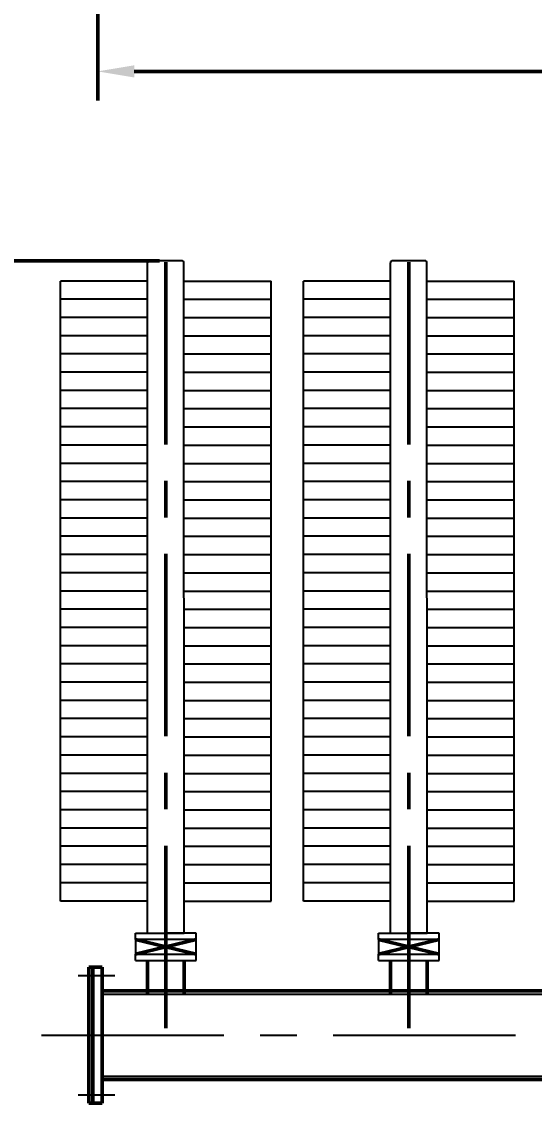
# Model space of a CAD drawing. Header units: millimetres. Extents: x 71406 to 93150, y 2492 to 17792.
# Drawn here: x 73272 to 74538, y 8143 to 10814 of the extents above; entities that cross this region are included whole.
import ezdxf

# ---------------------------------------------------------------- set-up
doc = ezdxf.new("R2010")
doc.units = ezdxf.units.MM
doc.header["$LTSCALE"] = 360
doc.linetypes.add('CENTER', pattern=[2, 1.25, -0.25, 0.25, -0.25])
doc.linetypes.add('DIVIDE', pattern=[1.25, 0.5, -0.25, 0, -0.25, 0, -0.25])
doc.layers.add('0粗实线层', color=7, linetype='Continuous', lineweight=50)
doc.layers.add('2中心线层', color=1, linetype='CENTER', lineweight=25)
doc.layers.add('5', color=3, linetype='Continuous')
doc.layers.add('6', color=4, linetype='DIVIDE')
doc.styles.add('TH_GBDIM', font='txt.shx', dxfattribs={"width": 0.67, "bigfont": 'hztxt.shx'})
doc.dimstyles.new('TH_GBDIM', dxfattribs={"dimscale": 36, "dimtxt": 3.5, "dimasz": 2.5, "dimexe": 2, "dimexo": 0, "dimgap": 1.5, "dimtad": 0, "dimtoh": 1, "dimdec": 1, "dimdsep": 46, "dimtxsty": 'TH_GBDIM', "dimcen": 2.5, "dimclrd": 3, "dimclre": 3, "dimclrt": 6, "dimadec": 0, "dimazin": 2, "dimtfac": 0.714286, "dimtdec": 1, "dimtmove": 0, "dimatfit": 3, "dimfxl": 2, "dimtzin": 0, "dimlwd": -1, "dimlwe": -1, "dimarcsym": 0})

# ---------------------------------------------------------------- blocks, each defined once
blk = doc.blocks.new('低压侧联管')
at = {"color": 1, "linetype": 'CENTER'}
for p, q in [((-3305, 1907.5), (-3305, -57.5)), ((-2705, 1907.5), (-2705, -57.5))]:
    blk.add_line(p, q, dxfattribs=at)
at = {"color": 0}
for p, q in [((-3380, 200), (-3230, 236)), ((-3230, 200), (-3380, 236)), ((-3380, 200), (-3230, 236)), ((-3230, 200), (-3380, 236)), ((-3380, 200), (-3230, 236)), ((-3230, 200), (-3380, 236)), ((-3380, 200), (-3230, 236)), ((-3230, 200), (-3380, 236)), ((-2780, 200), (-2630, 236)), ((-2630, 200), (-2780, 236)), ((-2780, 200), (-2630, 236)), ((-2630, 200), (-2780, 236)), ((-2780, 200), (-2630, 236)), ((-2630, 200), (-2780, 236)), ((-3350, 100), (-3350, 184)), ((-3350, 100), (-3350, 184)), ((-3350, 100), (-3350, 184)), ((-3350, 100), (-3350, 184)), ((-3260, 100), (-3260, 184)), ((-3260, 100), (-3260, 184)), ((-3260, 100), (-3260, 184)), ((-3260, 100), (-3260, 184)), ((-2750, 100), (-2750, 184)), ((-2750, 100), (-2750, 184)), ((-2750, 100), (-2750, 184)), ((-2660, 100), (-2660, 184)), ((-2660, 100), (-2660, 184)), ((-2660, 100), (-2660, 184))]:
    blk.add_line(p, q, dxfattribs=at)
at = {"layer": '0粗实线层', "color": 0}
for p, q in [((-3495, 167.5), (-3462, 167.5)), ((-3495, -167.5), (-3495, 167.5)), ((-3495, 167.5), (-3462, 167.5)), ((-3495, 167.5), (-3462, 167.5)), ((-3495, 167.5), (-3462, 167.5)), ((-3485, -167.5), (-3485, 167.5)), ((-3462, -167.5), (-3462, 167.5)), ((-3462, 109.5), (3452, 109.5)), ((-3462, -109.5), (3452, -109.5)), ((-3495, -167.5), (-3462, -167.5))]:
    blk.add_line(p, q, dxfattribs=at)
at = {"layer": '2中心线层'}
blk.add_line((-3612, 0), (3495.7, 0), dxfattribs=at)
at = {"layer": '5', "color": 0}
for p, q in [((-3350, 252), (-3350.5, 1906)), ((-3265.5, 1911), (-3345.5, 1911)), ((-3260, 252), (-3260.5, 1906)), ((-2750, 252), (-2750.5, 1906)), ((-2665.5, 1911), (-2745.5, 1911)), ((-2660, 252), (-2660.5, 1906)), ((-3565, 331), (-3565, 1861)), ((-3350, 1861), (-3565, 1861)), ((-3350, 1861), (-3565, 1861)), ((-3350, 1861), (-3565, 1861)), ((-3350, 1861), (-3565, 1861)), ((-3350, 1861), (-3565, 1861)), ((-3350, 1861), (-3565, 1861)), ((-3350, 1861), (-3565, 1861)), ((-3350, 1861), (-3565, 1861)), ((-3350, 1861), (-3565, 1861)), ((-3350, 1861), (-3565, 1861)), ((-3350, 1861), (-3565, 1861)), ((-3350, 1861), (-3565, 1861)), ((-3350, 1861), (-3565, 1861)), ((-3350, 1861), (-3565, 1861)), ((-3350, 1861), (-3565, 1861)), ((-3350, 1861), (-3565, 1861)), ((-3260, 1861), (-3045, 1861)), ((-3260, 1861), (-3045, 1861)), ((-3260, 1861), (-3045, 1861)), ((-3260, 1861), (-3045, 1861)), ((-3260, 1861), (-3045, 1861)), ((-3260, 1861), (-3045, 1861)), ((-3260, 1861), (-3045, 1861)), ((-3260, 1861), (-3045, 1861)), ((-3260, 1861), (-3045, 1861)), ((-3260, 1861), (-3045, 1861)), ((-3260, 1861), (-3045, 1861)), ((-3260, 1861), (-3045, 1861)), ((-3260, 1861), (-3045, 1861)), ((-3260, 1861), (-3045, 1861)), ((-3260, 1861), (-3045, 1861)), ((-3260, 1861), (-3045, 1861)), ((-3045, 331), (-3045, 1861)), ((-2965, 331), (-2965, 1861)), ((-2750, 1861), (-2965, 1861)), ((-2750, 1861), (-2965, 1861)), ((-2750, 1861), (-2965, 1861)), ((-2750, 1861), (-2965, 1861)), ((-2750, 1861), (-2965, 1861)), ((-2750, 1861), (-2965, 1861)), ((-2750, 1861), (-2965, 1861)), ((-2750, 1861), (-2965, 1861)), ((-2750, 1861), (-2965, 1861)), ((-2750, 1861), (-2965, 1861)), ((-2750, 1861), (-2965, 1861)), ((-2750, 1861), (-2965, 1861)), ((-2750, 1861), (-2965, 1861)), ((-2750, 1861), (-2965, 1861)), ((-2750, 1861), (-2965, 1861)), ((-2750, 1861), (-2965, 1861)), ((-2660, 1861), (-2445, 1861)), ((-2660, 1861), (-2445, 1861)), ((-2660, 1861), (-2445, 1861)), ((-2660, 1861), (-2445, 1861)), ((-2660, 1861), (-2445, 1861)), ((-2660, 1861), (-2445, 1861)), ((-2660, 1861), (-2445, 1861)), ((-2660, 1861), (-2445, 1861)), ((-2660, 1861), (-2445, 1861)), ((-2660, 1861), (-2445, 1861)), ((-2660, 1861), (-2445, 1861)), ((-2660, 1861), (-2445, 1861)), ((-2660, 1861), (-2445, 1861)), ((-2660, 1861), (-2445, 1861)), ((-2660, 1861), (-2445, 1861)), ((-2660, 1861), (-2445, 1861)), ((-2445, 331), (-2445, 1861)), ((-3350, 331), (-3565, 331)), ((-3260, 331), (-3045, 331)), ((-2750, 331), (-2965, 331)), ((-2660, 331), (-2445, 331)), ((-3380, 236), (-3380, 252)), ((-3380, 252), (-3305, 252)), ((-3380, 236), (-3380, 252)), ((-3380, 252), (-3305, 252)), ((-3380, 236), (-3380, 252)), ((-3380, 252), (-3305, 252)), ((-3380, 236), (-3380, 252)), ((-3380, 252), (-3305, 252)), ((-3305, 252), (-3260, 252)), ((-3230, 252), (-3305, 252)), ((-3305, 252), (-3260, 252)), ((-3230, 252), (-3305, 252)), ((-3305, 252), (-3260, 252)), ((-3230, 252), (-3305, 252)), ((-3305, 252), (-3260, 252)), ((-3230, 252), (-3305, 252)), ((-3230, 236), (-3230, 252)), ((-3230, 236), (-3230, 252)), ((-3230, 236), (-3230, 252)), ((-3230, 236), (-3230, 252)), ((-2780, 236), (-2780, 252)), ((-2780, 252), (-2705, 252)), ((-2780, 236), (-2780, 252)), ((-2780, 252), (-2705, 252)), ((-2780, 236), (-2780, 252)), ((-2780, 252), (-2705, 252)), ((-2705, 252), (-2660, 252)), ((-2630, 252), (-2705, 252)), ((-2705, 252), (-2660, 252)), ((-2630, 252), (-2705, 252)), ((-2705, 252), (-2660, 252)), ((-2630, 252), (-2705, 252)), ((-2630, 236), (-2630, 252)), ((-2630, 236), (-2630, 252)), ((-2630, 236), (-2630, 252)), ((-3230, 236), (-3380, 236)), ((-3380, 236), (-3380, 200)), ((-3230, 236), (-3380, 236)), ((-3380, 236), (-3380, 200)), ((-3230, 236), (-3380, 236)), ((-3380, 236), (-3380, 200)), ((-3230, 236), (-3380, 236)), ((-3380, 236), (-3380, 200)), ((-3230, 200), (-3230, 236)), ((-3230, 200), (-3230, 236)), ((-3230, 200), (-3230, 236)), ((-3230, 200), (-3230, 236)), ((-2630, 236), (-2780, 236)), ((-2780, 236), (-2780, 200)), ((-2630, 236), (-2780, 236)), ((-2780, 236), (-2780, 200)), ((-2630, 236), (-2780, 236)), ((-2780, 236), (-2780, 200)), ((-2630, 200), (-2630, 236)), ((-2630, 200), (-2630, 236)), ((-2630, 200), (-2630, 236)), ((-3380, 200), (-3230, 200)), ((-3380, 184), (-3380, 200)), ((-3380, 200), (-3230, 200)), ((-3380, 184), (-3380, 200)), ((-3380, 200), (-3230, 200)), ((-3380, 184), (-3380, 200)), ((-3380, 200), (-3230, 200)), ((-3380, 184), (-3380, 200)), ((-3230, 184), (-3230, 200)), ((-3230, 184), (-3230, 200)), ((-3230, 184), (-3230, 200)), ((-3230, 184), (-3230, 200)), ((-2780, 200), (-2630, 200)), ((-2780, 184), (-2780, 200)), ((-2780, 200), (-2630, 200)), ((-2780, 184), (-2780, 200)), ((-2780, 200), (-2630, 200)), ((-2780, 184), (-2780, 200)), ((-2630, 184), (-2630, 200)), ((-2630, 184), (-2630, 200)), ((-2630, 184), (-2630, 200)), ((-3380, 184), (-3230, 184)), ((-3380, 184), (-3230, 184)), ((-3380, 184), (-3230, 184)), ((-3380, 184), (-3230, 184)), ((-2780, 184), (-2630, 184)), ((-2780, 184), (-2630, 184)), ((-2780, 184), (-2630, 184))]:
    blk.add_line(p, q, dxfattribs=at)
at = {"layer": '5', "color": 2}
for p, q in [((-3350, 1816), (-3565, 1816)), ((-3350, 1816), (-3565, 1816)), ((-3350, 1816), (-3565, 1816)), ((-3350, 1816), (-3565, 1816)), ((-3350, 1816), (-3565, 1816)), ((-3350, 1816), (-3565, 1816)), ((-3350, 1816), (-3565, 1816)), ((-3350, 1816), (-3565, 1816)), ((-3350, 1816), (-3565, 1816)), ((-3350, 1816), (-3565, 1816)), ((-3260, 1816), (-3045, 1816)), ((-3260, 1816), (-3045, 1816)), ((-3260, 1816), (-3045, 1816)), ((-3260, 1816), (-3045, 1816)), ((-3260, 1816), (-3045, 1816)), ((-3260, 1816), (-3045, 1816)), ((-3260, 1816), (-3045, 1816)), ((-3260, 1816), (-3045, 1816)), ((-3260, 1816), (-3045, 1816)), ((-3260, 1816), (-3045, 1816)), ((-2750, 1816), (-2965, 1816)), ((-2750, 1816), (-2965, 1816)), ((-2750, 1816), (-2965, 1816)), ((-2750, 1816), (-2965, 1816)), ((-2750, 1816), (-2965, 1816)), ((-2750, 1816), (-2965, 1816)), ((-2750, 1816), (-2965, 1816)), ((-2750, 1816), (-2965, 1816)), ((-2750, 1816), (-2965, 1816)), ((-2750, 1816), (-2965, 1816)), ((-2660, 1816), (-2445, 1816)), ((-2660, 1816), (-2445, 1816)), ((-2660, 1816), (-2445, 1816)), ((-2660, 1816), (-2445, 1816)), ((-2660, 1816), (-2445, 1816)), ((-2660, 1816), (-2445, 1816)), ((-2660, 1816), (-2445, 1816)), ((-2660, 1816), (-2445, 1816)), ((-2660, 1816), (-2445, 1816)), ((-2660, 1816), (-2445, 1816)), ((-3350, 1771), (-3565, 1771)), ((-3350, 1771), (-3565, 1771)), ((-3350, 1771), (-3565, 1771)), ((-3350, 1771), (-3565, 1771)), ((-3350, 1771), (-3565, 1771)), ((-3350, 1771), (-3565, 1771)), ((-3350, 1771), (-3565, 1771)), ((-3350, 1771), (-3565, 1771)), ((-3350, 1771), (-3565, 1771)), ((-3350, 1771), (-3565, 1771)), ((-3260, 1771), (-3045, 1771)), ((-3260, 1771), (-3045, 1771)), ((-3260, 1771), (-3045, 1771)), ((-3260, 1771), (-3045, 1771)), ((-3260, 1771), (-3045, 1771)), ((-3260, 1771), (-3045, 1771)), ((-3260, 1771), (-3045, 1771)), ((-3260, 1771), (-3045, 1771)), ((-3260, 1771), (-3045, 1771)), ((-3260, 1771), (-3045, 1771)), ((-2750, 1771), (-2965, 1771)), ((-2750, 1771), (-2965, 1771)), ((-2750, 1771), (-2965, 1771)), ((-2750, 1771), (-2965, 1771)), ((-2750, 1771), (-2965, 1771)), ((-2750, 1771), (-2965, 1771)), ((-2750, 1771), (-2965, 1771)), ((-2750, 1771), (-2965, 1771)), ((-2750, 1771), (-2965, 1771)), ((-2750, 1771), (-2965, 1771)), ((-2660, 1771), (-2445, 1771)), ((-2660, 1771), (-2445, 1771)), ((-2660, 1771), (-2445, 1771)), ((-2660, 1771), (-2445, 1771)), ((-2660, 1771), (-2445, 1771)), ((-2660, 1771), (-2445, 1771)), ((-2660, 1771), (-2445, 1771)), ((-2660, 1771), (-2445, 1771)), ((-2660, 1771), (-2445, 1771)), ((-2660, 1771), (-2445, 1771)), ((-3350, 1726), (-3565, 1726)), ((-3350, 1726), (-3565, 1726)), ((-3350, 1726), (-3565, 1726)), ((-3350, 1726), (-3565, 1726)), ((-3350, 1726), (-3565, 1726)), ((-3350, 1726), (-3565, 1726)), ((-3350, 1726), (-3565, 1726)), ((-3350, 1726), (-3565, 1726)), ((-3350, 1726), (-3565, 1726)), ((-3350, 1726), (-3565, 1726)), ((-3260, 1726), (-3045, 1726)), ((-3260, 1726), (-3045, 1726)), ((-3260, 1726), (-3045, 1726)), ((-3260, 1726), (-3045, 1726)), ((-3260, 1726), (-3045, 1726)), ((-3260, 1726), (-3045, 1726)), ((-3260, 1726), (-3045, 1726)), ((-3260, 1726), (-3045, 1726)), ((-3260, 1726), (-3045, 1726)), ((-3260, 1726), (-3045, 1726)), ((-2750, 1726), (-2965, 1726)), ((-2750, 1726), (-2965, 1726)), ((-2750, 1726), (-2965, 1726)), ((-2750, 1726), (-2965, 1726)), ((-2750, 1726), (-2965, 1726)), ((-2750, 1726), (-2965, 1726)), ((-2750, 1726), (-2965, 1726)), ((-2750, 1726), (-2965, 1726)), ((-2750, 1726), (-2965, 1726)), ((-2750, 1726), (-2965, 1726)), ((-2660, 1726), (-2445, 1726)), ((-2660, 1726), (-2445, 1726)), ((-2660, 1726), (-2445, 1726)), ((-2660, 1726), (-2445, 1726)), ((-2660, 1726), (-2445, 1726)), ((-2660, 1726), (-2445, 1726)), ((-2660, 1726), (-2445, 1726)), ((-2660, 1726), (-2445, 1726)), ((-2660, 1726), (-2445, 1726)), ((-2660, 1726), (-2445, 1726)), ((-3350, 1681), (-3565, 1681)), ((-3350, 1681), (-3565, 1681)), ((-3350, 1681), (-3565, 1681)), ((-3350, 1681), (-3565, 1681)), ((-3350, 1681), (-3565, 1681)), ((-3350, 1681), (-3565, 1681)), ((-3350, 1681), (-3565, 1681)), ((-3350, 1681), (-3565, 1681)), ((-3350, 1681), (-3565, 1681)), ((-3350, 1681), (-3565, 1681)), ((-3260, 1681), (-3045, 1681)), ((-3260, 1681), (-3045, 1681)), ((-3260, 1681), (-3045, 1681)), ((-3260, 1681), (-3045, 1681)), ((-3260, 1681), (-3045, 1681)), ((-3260, 1681), (-3045, 1681)), ((-3260, 1681), (-3045, 1681)), ((-3260, 1681), (-3045, 1681)), ((-3260, 1681), (-3045, 1681)), ((-3260, 1681), (-3045, 1681)), ((-2750, 1681), (-2965, 1681)), ((-2750, 1681), (-2965, 1681)), ((-2750, 1681), (-2965, 1681)), ((-2750, 1681), (-2965, 1681)), ((-2750, 1681), (-2965, 1681)), ((-2750, 1681), (-2965, 1681)), ((-2750, 1681), (-2965, 1681)), ((-2750, 1681), (-2965, 1681)), ((-2750, 1681), (-2965, 1681)), ((-2750, 1681), (-2965, 1681)), ((-2660, 1681), (-2445, 1681)), ((-2660, 1681), (-2445, 1681)), ((-2660, 1681), (-2445, 1681)), ((-2660, 1681), (-2445, 1681)), ((-2660, 1681), (-2445, 1681)), ((-2660, 1681), (-2445, 1681)), ((-2660, 1681), (-2445, 1681)), ((-2660, 1681), (-2445, 1681)), ((-2660, 1681), (-2445, 1681)), ((-2660, 1681), (-2445, 1681)), ((-3350, 1636), (-3565, 1636)), ((-3350, 1636), (-3565, 1636)), ((-3350, 1636), (-3565, 1636)), ((-3350, 1636), (-3565, 1636)), ((-3350, 1636), (-3565, 1636)), ((-3350, 1636), (-3565, 1636)), ((-3350, 1636), (-3565, 1636)), ((-3350, 1636), (-3565, 1636)), ((-3350, 1636), (-3565, 1636)), ((-3350, 1636), (-3565, 1636)), ((-3350, 1636), (-3565, 1636)), ((-3350, 1636), (-3565, 1636)), ((-3350, 1636), (-3565, 1636)), ((-3350, 1636), (-3565, 1636)), ((-3260, 1636), (-3045, 1636)), ((-3260, 1636), (-3045, 1636)), ((-3260, 1636), (-3045, 1636)), ((-3260, 1636), (-3045, 1636)), ((-3260, 1636), (-3045, 1636)), ((-3260, 1636), (-3045, 1636)), ((-3260, 1636), (-3045, 1636)), ((-3260, 1636), (-3045, 1636)), ((-2750, 1636), (-2965, 1636)), ((-2750, 1636), (-2965, 1636)), ((-2750, 1636), (-2965, 1636)), ((-2750, 1636), (-2965, 1636)), ((-2750, 1636), (-2965, 1636)), ((-2750, 1636), (-2965, 1636)), ((-2750, 1636), (-2965, 1636)), ((-2750, 1636), (-2965, 1636)), ((-2750, 1636), (-2965, 1636)), ((-2750, 1636), (-2965, 1636)), ((-2750, 1636), (-2965, 1636)), ((-2750, 1636), (-2965, 1636)), ((-2750, 1636), (-2965, 1636)), ((-2750, 1636), (-2965, 1636)), ((-2660, 1636), (-2445, 1636)), ((-2660, 1636), (-2445, 1636)), ((-2660, 1636), (-2445, 1636)), ((-2660, 1636), (-2445, 1636)), ((-2660, 1636), (-2445, 1636)), ((-2660, 1636), (-2445, 1636)), ((-2660, 1636), (-2445, 1636)), ((-2660, 1636), (-2445, 1636)), ((-3350, 1591), (-3565, 1591)), ((-3350, 1591), (-3565, 1591)), ((-3350, 1591), (-3565, 1591)), ((-3350, 1591), (-3565, 1591)), ((-3350, 1591), (-3565, 1591)), ((-3350, 1591), (-3565, 1591)), ((-3350, 1591), (-3565, 1591)), ((-3350, 1591), (-3565, 1591)), ((-3350, 1591), (-3565, 1591)), ((-3350, 1591), (-3565, 1591)), ((-3260, 1591), (-3045, 1591)), ((-3260, 1591), (-3045, 1591)), ((-3260, 1591), (-3045, 1591)), ((-3260, 1591), (-3045, 1591)), ((-3260, 1591), (-3045, 1591)), ((-2750, 1591), (-2965, 1591)), ((-2750, 1591), (-2965, 1591)), ((-2750, 1591), (-2965, 1591)), ((-2750, 1591), (-2965, 1591)), ((-2750, 1591), (-2965, 1591)), ((-2750, 1591), (-2965, 1591)), ((-2750, 1591), (-2965, 1591)), ((-2750, 1591), (-2965, 1591)), ((-2750, 1591), (-2965, 1591)), ((-2750, 1591), (-2965, 1591)), ((-2660, 1591), (-2445, 1591)), ((-2660, 1591), (-2445, 1591)), ((-2660, 1591), (-2445, 1591)), ((-2660, 1591), (-2445, 1591)), ((-2660, 1591), (-2445, 1591)), ((-3350, 1546), (-3565, 1546)), ((-3350, 1546), (-3565, 1546)), ((-3350, 1546), (-3565, 1546)), ((-3350, 1546), (-3565, 1546)), ((-3350, 1546), (-3565, 1546)), ((-3350, 1546), (-3565, 1546)), ((-3350, 1546), (-3565, 1546)), ((-3350, 1546), (-3565, 1546)), ((-3350, 1546), (-3565, 1546)), ((-3350, 1546), (-3565, 1546)), ((-3350, 1546), (-3565, 1546)), ((-3350, 1546), (-3565, 1546)), ((-3350, 1546), (-3565, 1546)), ((-3350, 1546), (-3565, 1546)), ((-3260, 1546), (-3045, 1546)), ((-3260, 1546), (-3045, 1546)), ((-3260, 1546), (-3045, 1546)), ((-3260, 1546), (-3045, 1546)), ((-3260, 1546), (-3045, 1546)), ((-3260, 1546), (-3045, 1546)), ((-3260, 1546), (-3045, 1546)), ((-3260, 1546), (-3045, 1546)), ((-2750, 1546), (-2965, 1546)), ((-2750, 1546), (-2965, 1546)), ((-2750, 1546), (-2965, 1546)), ((-2750, 1546), (-2965, 1546)), ((-2750, 1546), (-2965, 1546)), ((-2750, 1546), (-2965, 1546)), ((-2750, 1546), (-2965, 1546)), ((-2750, 1546), (-2965, 1546)), ((-2750, 1546), (-2965, 1546)), ((-2750, 1546), (-2965, 1546)), ((-2750, 1546), (-2965, 1546)), ((-2750, 1546), (-2965, 1546)), ((-2750, 1546), (-2965, 1546)), ((-2750, 1546), (-2965, 1546)), ((-2660, 1546), (-2445, 1546)), ((-2660, 1546), (-2445, 1546)), ((-2660, 1546), (-2445, 1546)), ((-2660, 1546), (-2445, 1546)), ((-2660, 1546), (-2445, 1546)), ((-2660, 1546), (-2445, 1546)), ((-2660, 1546), (-2445, 1546)), ((-2660, 1546), (-2445, 1546)), ((-3350, 1501), (-3565, 1501)), ((-3350, 1501), (-3565, 1501)), ((-3350, 1501), (-3565, 1501)), ((-3350, 1501), (-3565, 1501)), ((-3350, 1501), (-3565, 1501)), ((-3350, 1501), (-3565, 1501)), ((-3350, 1501), (-3565, 1501)), ((-3350, 1501), (-3565, 1501)), ((-3350, 1501), (-3565, 1501)), ((-3350, 1501), (-3565, 1501)), ((-3260, 1501), (-3045, 1501)), ((-3260, 1501), (-3045, 1501)), ((-3260, 1501), (-3045, 1501)), ((-3260, 1501), (-3045, 1501)), ((-3260, 1501), (-3045, 1501)), ((-2750, 1501), (-2965, 1501)), ((-2750, 1501), (-2965, 1501)), ((-2750, 1501), (-2965, 1501)), ((-2750, 1501), (-2965, 1501)), ((-2750, 1501), (-2965, 1501)), ((-2750, 1501), (-2965, 1501)), ((-2750, 1501), (-2965, 1501)), ((-2750, 1501), (-2965, 1501)), ((-2750, 1501), (-2965, 1501)), ((-2750, 1501), (-2965, 1501)), ((-2660, 1501), (-2445, 1501)), ((-2660, 1501), (-2445, 1501)), ((-2660, 1501), (-2445, 1501)), ((-2660, 1501), (-2445, 1501)), ((-2660, 1501), (-2445, 1501)), ((-3350, 1456), (-3565, 1456)), ((-3350, 1456), (-3565, 1456)), ((-3350, 1456), (-3565, 1456)), ((-3350, 1456), (-3565, 1456)), ((-3350, 1456), (-3565, 1456)), ((-3350, 1456), (-3565, 1456)), ((-3350, 1456), (-3565, 1456)), ((-3260, 1456), (-3045, 1456)), ((-3260, 1456), (-3045, 1456)), ((-3260, 1456), (-3045, 1456)), ((-3260, 1456), (-3045, 1456)), ((-3260, 1456), (-3045, 1456)), ((-3260, 1456), (-3045, 1456)), ((-3260, 1456), (-3045, 1456)), ((-2750, 1456), (-2965, 1456)), ((-2750, 1456), (-2965, 1456)), ((-2750, 1456), (-2965, 1456)), ((-2750, 1456), (-2965, 1456)), ((-2750, 1456), (-2965, 1456)), ((-2750, 1456), (-2965, 1456)), ((-2750, 1456), (-2965, 1456)), ((-2660, 1456), (-2445, 1456)), ((-2660, 1456), (-2445, 1456)), ((-2660, 1456), (-2445, 1456)), ((-2660, 1456), (-2445, 1456)), ((-2660, 1456), (-2445, 1456)), ((-2660, 1456), (-2445, 1456)), ((-2660, 1456), (-2445, 1456)), ((-3350, 1411), (-3565, 1411)), ((-3350, 1411), (-3565, 1411)), ((-3350, 1411), (-3565, 1411)), ((-3350, 1411), (-3565, 1411)), ((-3350, 1411), (-3565, 1411)), ((-3260, 1411), (-3045, 1411)), ((-3260, 1411), (-3045, 1411)), ((-3260, 1411), (-3045, 1411)), ((-3260, 1411), (-3045, 1411)), ((-2750, 1411), (-2965, 1411)), ((-2750, 1411), (-2965, 1411)), ((-2750, 1411), (-2965, 1411)), ((-2750, 1411), (-2965, 1411)), ((-2750, 1411), (-2965, 1411)), ((-2660, 1411), (-2445, 1411)), ((-2660, 1411), (-2445, 1411)), ((-2660, 1411), (-2445, 1411)), ((-2660, 1411), (-2445, 1411)), ((-3350, 1366), (-3565, 1366)), ((-3350, 1366), (-3565, 1366)), ((-3350, 1366), (-3565, 1366)), ((-3350, 1366), (-3565, 1366)), ((-3350, 1366), (-3565, 1366)), ((-3350, 1366), (-3565, 1366)), ((-3350, 1366), (-3565, 1366)), ((-3260, 1366), (-3045, 1366)), ((-3260, 1366), (-3045, 1366)), ((-3260, 1366), (-3045, 1366)), ((-3260, 1366), (-3045, 1366)), ((-3260, 1366), (-3045, 1366)), ((-3260, 1366), (-3045, 1366)), ((-3260, 1366), (-3045, 1366)), ((-2750, 1366), (-2965, 1366)), ((-2750, 1366), (-2965, 1366)), ((-2750, 1366), (-2965, 1366)), ((-2750, 1366), (-2965, 1366)), ((-2750, 1366), (-2965, 1366)), ((-2750, 1366), (-2965, 1366)), ((-2750, 1366), (-2965, 1366)), ((-2660, 1366), (-2445, 1366)), ((-2660, 1366), (-2445, 1366)), ((-2660, 1366), (-2445, 1366)), ((-2660, 1366), (-2445, 1366)), ((-2660, 1366), (-2445, 1366)), ((-2660, 1366), (-2445, 1366)), ((-2660, 1366), (-2445, 1366)), ((-3350, 1321), (-3565, 1321)), ((-3350, 1321), (-3565, 1321)), ((-3350, 1321), (-3565, 1321)), ((-3350, 1321), (-3565, 1321)), ((-3350, 1321), (-3565, 1321)), ((-3260, 1321), (-3045, 1321)), ((-3260, 1321), (-3045, 1321)), ((-3260, 1321), (-3045, 1321)), ((-3260, 1321), (-3045, 1321)), ((-2750, 1321), (-2965, 1321)), ((-2750, 1321), (-2965, 1321)), ((-2750, 1321), (-2965, 1321)), ((-2750, 1321), (-2965, 1321)), ((-2750, 1321), (-2965, 1321)), ((-2660, 1321), (-2445, 1321)), ((-2660, 1321), (-2445, 1321)), ((-2660, 1321), (-2445, 1321)), ((-2660, 1321), (-2445, 1321)), ((-3350, 1276), (-3565, 1276)), ((-3350, 1276), (-3565, 1276)), ((-3350, 1276), (-3565, 1276)), ((-3350, 1276), (-3565, 1276)), ((-3350, 1276), (-3565, 1276)), ((-3350, 1276), (-3565, 1276)), ((-3350, 1276), (-3565, 1276)), ((-3260, 1276), (-3045, 1276)), ((-3260, 1276), (-3045, 1276)), ((-3260, 1276), (-3045, 1276)), ((-3260, 1276), (-3045, 1276)), ((-3260, 1276), (-3045, 1276)), ((-3260, 1276), (-3045, 1276)), ((-3260, 1276), (-3045, 1276)), ((-2750, 1276), (-2965, 1276)), ((-2750, 1276), (-2965, 1276)), ((-2750, 1276), (-2965, 1276)), ((-2750, 1276), (-2965, 1276)), ((-2750, 1276), (-2965, 1276)), ((-2750, 1276), (-2965, 1276)), ((-2750, 1276), (-2965, 1276)), ((-2660, 1276), (-2445, 1276)), ((-2660, 1276), (-2445, 1276)), ((-2660, 1276), (-2445, 1276)), ((-2660, 1276), (-2445, 1276)), ((-2660, 1276), (-2445, 1276)), ((-2660, 1276), (-2445, 1276)), ((-2660, 1276), (-2445, 1276)), ((-3350, 1231), (-3565, 1231)), ((-3350, 1231), (-3565, 1231)), ((-3350, 1231), (-3565, 1231)), ((-3350, 1231), (-3565, 1231)), ((-3350, 1231), (-3565, 1231)), ((-3260, 1231), (-3045, 1231)), ((-3260, 1231), (-3045, 1231)), ((-3260, 1231), (-3045, 1231)), ((-3260, 1231), (-3045, 1231)), ((-2750, 1231), (-2965, 1231)), ((-2750, 1231), (-2965, 1231)), ((-2750, 1231), (-2965, 1231)), ((-2750, 1231), (-2965, 1231)), ((-2750, 1231), (-2965, 1231)), ((-2660, 1231), (-2445, 1231)), ((-2660, 1231), (-2445, 1231)), ((-2660, 1231), (-2445, 1231)), ((-2660, 1231), (-2445, 1231)), ((-3350, 1186), (-3565, 1186)), ((-3350, 1186), (-3565, 1186)), ((-3350, 1186), (-3565, 1186)), ((-3260, 1186), (-3045, 1186)), ((-3260, 1186), (-3045, 1186)), ((-2750, 1186), (-2965, 1186)), ((-2750, 1186), (-2965, 1186)), ((-2750, 1186), (-2965, 1186)), ((-2660, 1186), (-2445, 1186)), ((-2660, 1186), (-2445, 1186)), ((-3350, 1141), (-3565, 1141)), ((-3350, 1141), (-3565, 1141)), ((-3260, 1141), (-3045, 1141)), ((-3260, 1141), (-3045, 1141)), ((-2750, 1141), (-2965, 1141)), ((-2750, 1141), (-2965, 1141)), ((-2660, 1141), (-2445, 1141)), ((-2660, 1141), (-2445, 1141)), ((-3350, 1096), (-3565, 1096)), ((-3350, 1096), (-3557.5, 1096)), ((-3260, 1096), (-3045, 1096)), ((-3260, 1096), (-3052.5, 1096)), ((-2750, 1096), (-2965, 1096)), ((-2750, 1096), (-2957.5, 1096)), ((-2660, 1096), (-2445, 1096)), ((-2660, 1096), (-2452.5, 1096)), ((-3350, 1051), (-3565, 1051)), ((-3350, 1051), (-3557.5, 1051)), ((-3260, 1051), (-3045, 1051)), ((-3260, 1051), (-3052.5, 1051)), ((-2750, 1051), (-2965, 1051)), ((-2750, 1051), (-2957.5, 1051)), ((-2660, 1051), (-2445, 1051)), ((-2660, 1051), (-2452.5, 1051)), ((-3350, 1006), (-3565, 1006)), ((-3260, 1006), (-3045, 1006)), ((-2750, 1006), (-2965, 1006)), ((-2660, 1006), (-2445, 1006)), ((-3350, 961), (-3565, 961)), ((-3260, 961), (-3045, 961)), ((-2750, 961), (-2965, 961)), ((-2660, 961), (-2445, 961)), ((-3350, 916), (-3565, 916)), ((-3260, 916), (-3045, 916)), ((-2750, 916), (-2965, 916)), ((-2660, 916), (-2445, 916)), ((-3350, 871), (-3565, 871)), ((-3260, 871), (-3045, 871)), ((-2750, 871), (-2965, 871)), ((-2660, 871), (-2445, 871)), ((-3350, 826), (-3565, 826)), ((-3260, 826), (-3045, 826)), ((-2750, 826), (-2965, 826)), ((-2660, 826), (-2445, 826)), ((-3350, 781), (-3565, 781)), ((-3260, 781), (-3045, 781)), ((-2750, 781), (-2965, 781)), ((-2660, 781), (-2445, 781)), ((-3350, 736), (-3565, 736)), ((-3260, 736), (-3045, 736)), ((-2750, 736), (-2965, 736)), ((-2660, 736), (-2445, 736)), ((-3350, 691), (-3565, 691)), ((-3260, 691), (-3045, 691)), ((-2750, 691), (-2965, 691)), ((-2660, 691), (-2445, 691)), ((-3350, 646), (-3565, 646)), ((-3260, 646), (-3045, 646)), ((-2750, 646), (-2965, 646)), ((-2660, 646), (-2445, 646)), ((-3350, 601), (-3565, 601)), ((-3260, 601), (-3045, 601)), ((-2750, 601), (-2965, 601)), ((-2660, 601), (-2445, 601)), ((-3350, 556), (-3565, 556)), ((-3260, 556), (-3045, 556)), ((-2750, 556), (-2965, 556)), ((-2660, 556), (-2445, 556)), ((-3350, 511), (-3565, 511)), ((-3260, 511), (-3045, 511)), ((-2750, 511), (-2965, 511)), ((-2660, 511), (-2445, 511)), ((-3350, 466), (-3565, 466)), ((-3260, 466), (-3045, 466)), ((-2750, 466), (-2965, 466)), ((-2660, 466), (-2445, 466)), ((-3350, 421), (-3565, 421)), ((-3260, 421), (-3045, 421)), ((-2750, 421), (-2965, 421)), ((-2660, 421), (-2445, 421)), ((-3350, 376), (-3565, 376)), ((-3260, 376), (-3045, 376)), ((-2750, 376), (-2965, 376)), ((-2660, 376), (-2445, 376))]:
    blk.add_line(p, q, dxfattribs=at)
at = {"layer": '5', "color": 0}
for centre, start, end in [((-3345.5, 1906), 90, 180), ((-3265.5, 1906), 0, 90), ((-2745.5, 1906), 90, 180), ((-2665.5, 1906), 0, 90)]:
    blk.add_arc(centre, 5, start, end, dxfattribs=at)
at = {"layer": '6', "color": 1}
for p, q in [((-3521.3, 147.5), (-3430.5, 147.5)), ((-3521.3, 147.5), (-3430.5, 147.5)), ((-3521.3, 147.5), (-3430.5, 147.5)), ((-3521.3, 147.5), (-3430.5, 147.5)), ((-3521.3, -147.5), (-3430.5, -147.5))]:
    blk.add_line(p, q, dxfattribs=at)
at = {"layer": '6', "color": 6, "linetype": 'ByBlock'}
for p, q in [((-3462, 101.5), (3452, 101.5)), ((-3462, -101.5), (-343.7, -101.5))]:
    blk.add_line(p, q, dxfattribs=at)
blk = doc.blocks.new('*D872')
at = {"layer": '0粗实线层', "color": 3, "transparency": 16777216}
for p, q in [((80797.4, 14767.8), (80797.4, 10619.6)), ((73460.4, 11284), (73460.4, 10619.6)), ((73550.4, 10691.6), (76920.1, 10691.6)), ((80707.4, 10691.6), (77337.7, 10691.6))]:
    blk.add_line(p, q, dxfattribs=at)
for points in [[(73550.4, 10706.6), (73550.4, 10676.6), (73460.4, 10691.6)], [(80707.4, 10706.6), (80707.4, 10676.6), (80797.4, 10691.6)]]:
    blk.add_solid(points, dxfattribs=at)
at = {"layer": 'Defpoints', "color": 0, "transparency": 16777216}
for p in [(80797.4, 14767.8), (73460.4, 11284), (80797.4, 10691.6)]:
    blk.add_point(p, dxfattribs=at)
at = {"layer": '0粗实线层', "color": 6, "transparency": 16777216, "insert": (77128.9, 10691.6), "char_height": 126, "attachment_point": 5, "style": 'TH_GBDIM'}
blk.add_mtext('7337', dxfattribs=at)
blk = doc.blocks.new('*D888')
at = {"layer": '0粗实线层', "color": 3, "transparency": 16777216}
for p, q in [((73613.1, 10224.3), (72991.2, 10224.3)), ((73063.2, 10134.3), (73063.2, 7052.1)), ((73063.2, 3552.3), (73063.2, 6634.5)), ((73613.1, 3462.3), (72991.2, 3462.3))]:
    blk.add_line(p, q, dxfattribs=at)
for points in [[(73048.2, 10134.3), (73078.2, 10134.3), (73063.2, 10224.3)], [(73048.2, 3552.3), (73078.2, 3552.3), (73063.2, 3462.3)]]:
    blk.add_solid(points, dxfattribs=at)
at = {"layer": 'Defpoints', "color": 0, "transparency": 16777216}
for p in [(73613.1, 10224.3), (73063.2, 3462.3), (73613.1, 3462.3)]:
    blk.add_point(p, dxfattribs=at)
at = {"layer": '0粗实线层', "color": 6, "transparency": 16777216, "insert": (73063.2, 6843.3), "char_height": 126, "attachment_point": 5, "rotation": 90, "style": 'TH_GBDIM'}
blk.add_mtext('6762', dxfattribs=at)
blk = doc.blocks.new('*D895')
at = {"layer": '0粗实线层', "color": 3, "transparency": 16777216}
for p, q in [((81169, 8504.7), (81169, 3126.7)), ((73368.4, 3512.3), (73368.4, 3126.7)), ((73458.4, 3198.7), (77081, 3198.7)), ((81079, 3198.7), (77456.4, 3198.7))]:
    blk.add_line(p, q, dxfattribs=at)
for points in [[(73458.4, 3213.7), (73458.4, 3183.7), (73368.4, 3198.7)], [(81079, 3213.7), (81079, 3183.7), (81169, 3198.7)]]:
    blk.add_solid(points, dxfattribs=at)
at = {"layer": 'Defpoints', "color": 0, "transparency": 16777216}
for p in [(81169, 8504.7), (73368.4, 3512.3), (81169, 3198.7)]:
    blk.add_point(p, dxfattribs=at)
at = {"layer": '0粗实线层', "color": 6, "transparency": 16777216, "insert": (77268.7, 3198.7), "char_height": 126, "attachment_point": 5, "style": 'TH_GBDIM'}
blk.add_mtext('7801', dxfattribs=at)

msp = doc.modelspace()

# ---------------------------------------------------------------- block references
at = {"layer": '0粗实线层'}
msp.add_blockref('低压侧联管', (76933.362, 8313.291), dxfattribs=at)

# ---------------------------------------------------------------- dimensions: what is measured, and where the dimension line sits
dim = msp.add_linear_dim(base=(80797.431, 10691.577), p1=(73460.351, 11284.005), p2=(80797.431, 14767.805), dimstyle='TH_GBDIM', override={"dimdec": 0}, dxfattribs=at)
dim.commit()
dim.dimension.update_dxf_attribs({"geometry": '*D872', "text_midpoint": (77128.891, 10691.577), "dimtype": 160})
dim = msp.add_linear_dim(base=(73063.208, 3462.295), p1=(73613.076, 10224.291), p2=(73613.076, 3462.295), angle=90, dimstyle='TH_GBDIM', dxfattribs=at)
dim.commit()
dim.dimension.update_dxf_attribs({"geometry": '*D888', "text_midpoint": (73063.208, 6843.293)})
dim = msp.add_linear_dim(base=(81169.047, 3198.735), p1=(73368.351, 3512.295), p2=(81169.047, 8504.744), dimstyle='TH_GBDIM', override={"dimdec": 0}, dxfattribs=at)
dim.commit()
dim.dimension.update_dxf_attribs({"geometry": '*D895', "text_midpoint": (77268.699, 3198.735)})

doc.saveas('drawing.dxf')
